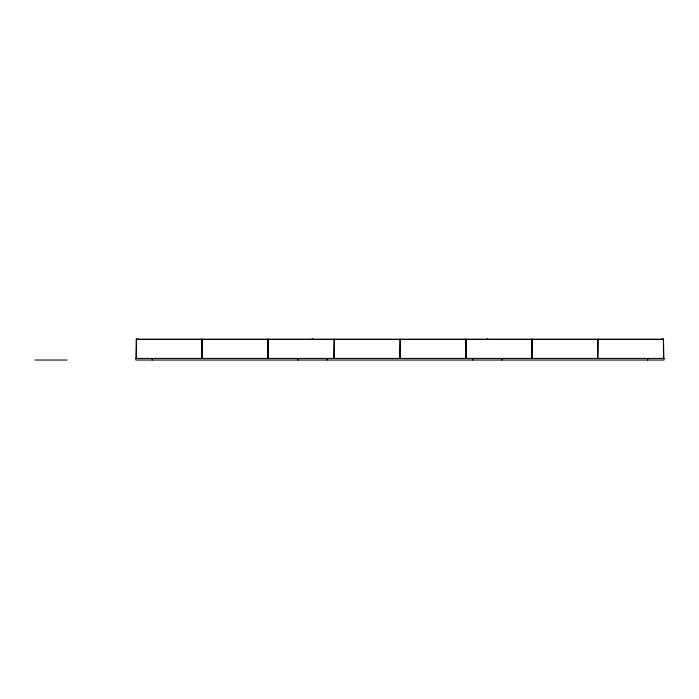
<?xml version="1.0" encoding="UTF-8"?>
<svg xmlns="http://www.w3.org/2000/svg" width="699" height="699" viewBox="0 0 699 699"><rect width="100%" height="100%" fill="white"/><g stroke="black" fill="none" stroke-linecap="round" stroke-linejoin="round"><path stroke-width="1.05" d="M662.6 338.971L662.6 339.408L661.796 338.971M137.31 338.971L138.114 338.971M312.138 338.971L312.942 338.971M486.967 338.971L487.771 338.971M136.401 339.277L201.932 339.277M202.334 339.277L267.874 339.277M268.276 339.277L333.816 339.277M334.218 339.277L399.749 339.277M400.151 339.277L465.683 339.277M466.084 339.277L531.607 339.277M532.009 339.277L597.531 339.277M597.933 339.277L663.456 339.277M136.401 339.417L201.967 339.417M268.276 339.417L333.842 339.417M334.218 339.417L399.784 339.417M400.151 339.417L465.709 339.417M466.084 339.417L531.633 339.417L531.633 358.421M532.009 339.417L597.558 339.417M597.933 339.417L663.482 339.417M34.95 360.029L67.025 360.029M663.858 358.421L663.456 338.971L663.482 358.421M647.685 359.478L647.685 360.029M597.96 358.421L597.933 338.971L597.531 358.421M532.009 358.421L532.009 338.971L531.607 358.421M501.882 359.478L501.882 360.029M472.856 359.478L472.856 360.029M466.111 339.417L466.111 358.421M466.084 358.421L465.683 338.971L465.709 358.421M400.151 358.421L400.151 338.971L399.749 358.421M334.218 358.421L334.218 338.971L333.816 358.421M327.053 359.478L327.053 360.029M298.027 359.478L298.027 360.029M268.311 358.421L268.276 338.971L267.874 358.421L267.909 339.417L202.334 339.417L202.369 358.421L201.932 338.971L201.932 358.421M152.225 359.478L152.225 360.029M136.401 358.421L136.401 338.971L135.999 358.421M664.05 358.421L135.859 358.421L135.859 360.029L664.05 360.029L664.05 358.421"/></g></svg>
